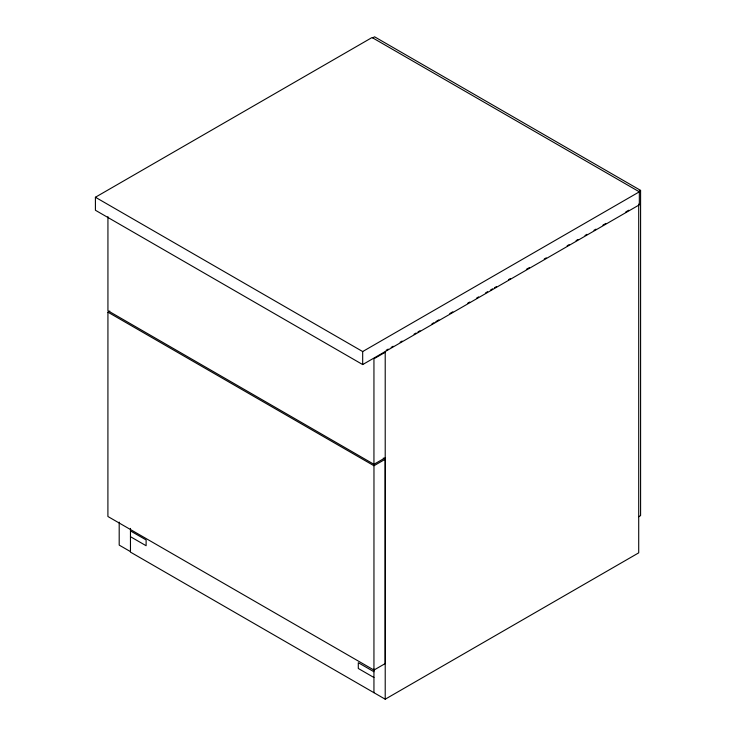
<?xml version="1.0" encoding="UTF-8"?>
<svg xmlns="http://www.w3.org/2000/svg" width="736" height="736" viewBox="0 0 736 736"><rect width="100%" height="100%" fill="white"/><g stroke="black" fill="none" stroke-linecap="round" stroke-linejoin="round"><path stroke-width="1.1" d="M109.811 311.08L107.934 312.165L107.907 516.497L373.943 670.073L385.213 663.568L385.232 459.236L383.244 458.086M373.943 670.073L373.971 465.741L385.232 459.236M95.413 197.248L372.066 37.527L639.336 191.829L639.336 204.838L362.682 364.568L95.413 210.257L95.413 197.248L362.682 351.55L639.336 191.829M372.692 37.886L374.569 36.8L640.587 190.385L640.587 515.623L638.71 516.709M638.71 191.47L640.587 190.385M386.207 350.262L388.194 349.112M391.175 347.392L393.162 346.242M400.126 342.222L402.114 341.072M414.046 334.19L416.033 333.04M418.02 331.89L420.008 330.74M431.94 323.858L433.927 322.708M435.914 321.558L438.895 319.838M449.834 313.527L452.815 311.806M467.728 303.195L469.715 302.045M476.67 298.034L478.658 296.884M485.622 292.864L487.609 291.714M490.59 289.993L492.577 288.843M494.564 287.702L496.552 286.552M508.484 279.662L510.471 278.512M526.378 269.33L529.359 267.61M544.272 258.998L546.259 257.858M567.134 245.796L569.121 244.656M576.086 240.635L578.073 239.485M585.028 235.474L587.015 234.324M593.98 230.304L595.967 229.154M602.922 225.142L605.903 223.413M625.784 211.94L628.774 210.22M385.213 352.277L373.943 358.782L373.943 464.306L385.213 457.801M130.465 528.402L130.465 552.12L385.213 699.2L638.71 552.846L638.71 204.111M373.943 464.306L107.934 310.721L107.934 216.669M107.934 312.165L373.971 465.741M130.465 530.904L146.114 539.939L146.114 545.726L130.465 536.691M373.943 671.738L358.294 662.704L358.294 668.481L373.943 677.516M130.465 551.614L119.195 545.109L119.195 522.118M385.213 351.983L385.213 699.2M373.943 668.978L373.943 692.696M362.682 351.55L362.682 364.568"/></g></svg>
